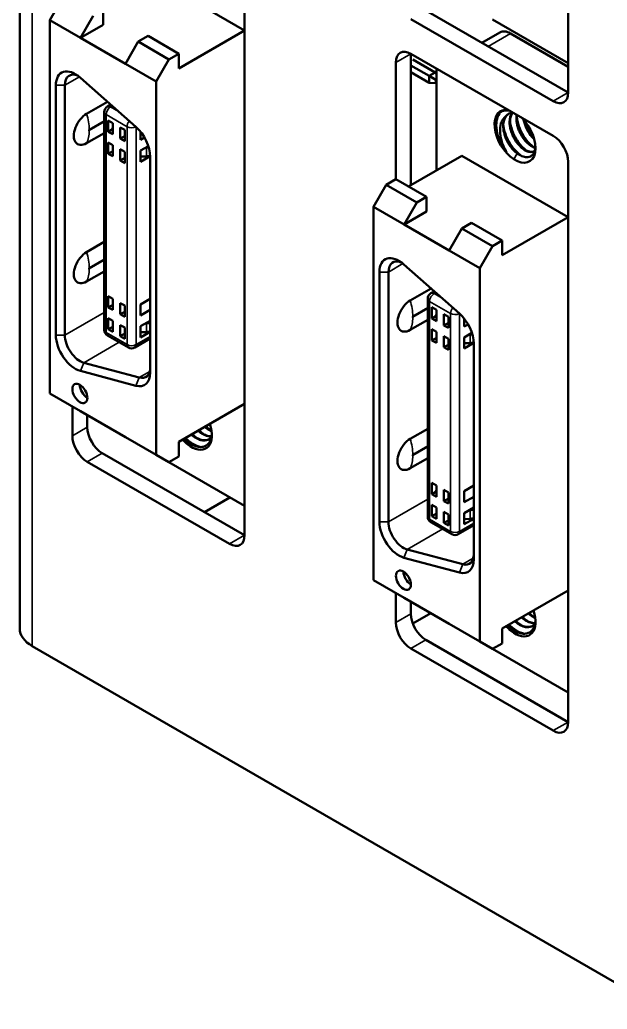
# Model space of a CAD drawing. Header units: millimetres. Extents: x 1391 to 4749, y -272 to 879.
# Drawn here: x 2422.84 to 2450.57, y 571.8 to 618.52 of the extents above; entities that cross this region are included whole.
import ezdxf

# ---------------------------------------------------------------- set-up
doc = ezdxf.new("R2010")
doc.units = ezdxf.units.MM
doc.header["$LTSCALE"] = 3
doc.layers.add('외형선(ISO)', color=7, linetype='Continuous', lineweight=50)
doc.layers.add('좁은 외형선(ISO)', color=7, linetype='Continuous', lineweight=35)

msp = doc.modelspace()

# ---------------------------------------------------------------- linework, layer by layer
at = {"layer": '외형선(ISO)', "color": 0}
for p, q in [((2422.838, 589.758), (2422.838, 738.36)), ((2448.724, 641.532), (2448.724, 615.078)), ((2428.43, 620.916), (2433.451, 618.017)), ((2433.451, 620.63), (2433.451, 594.175)), ((2424.258, 618.507), (2424.859, 619.548)), ((2426.309, 618.711), (2425.708, 617.67)), ((2426.769, 618.976), (2426.769, 618.282)), ((2442.007, 618.956), (2448.724, 615.078)), ((2425.708, 617.67), (2424.258, 618.507)), ((2424.258, 618.507), (2424.258, 600.871)), ((2425.708, 617.67), (2426.769, 618.282)), ((2448.017, 614.669), (2441.3, 618.548)), ((2445.153, 618.527), (2448.724, 616.466)), ((2427.829, 616.445), (2425.708, 617.67)), ((2428.43, 617.486), (2428.89, 617.752)), ((2430.339, 616.915), (2428.89, 617.752)), ((2433.451, 618.017), (2430.339, 616.221)), ((2444.648, 617.431), (2445.502, 617.924)), ((2448.724, 616.302), (2446.002, 617.874)), ((2428.43, 617.486), (2427.829, 616.445)), ((2428.43, 617.486), (2429.88, 616.649)), ((2429.88, 616.649), (2430.339, 616.915)), ((2430.339, 616.915), (2430.339, 616.221)), ((2441.3, 616.915), (2441.3, 610.709)), ((2441.3, 616.915), (2448.017, 613.036)), ((2429.279, 615.608), (2427.829, 616.445)), ((2429.88, 616.649), (2429.279, 615.608)), ((2440.592, 610.995), (2440.592, 616.507)), ((2442.155, 615.87), (2441.3, 616.364)), ((2441.392, 616.637), (2442.438, 616.033)), ((2441.3, 616.037), (2442.155, 615.543)), ((2442.438, 616.033), (2442.155, 615.87)), ((2442.155, 615.543), (2442.155, 615.87)), ((2442.473, 615.686), (2442.155, 615.87)), ((2442.438, 616.033), (2442.502, 615.937)), ((2442.502, 616.221), (2442.502, 611.403)), ((2424.541, 603.626), (2424.541, 615.425)), ((2424.965, 603.626), (2424.965, 615.425)), ((2425.698, 615.782), (2428.315, 613.462)), ((2429.279, 597.972), (2429.279, 615.608)), ((2442.155, 615.543), (2442.473, 615.523)), ((2442.473, 615.686), (2442.502, 615.702)), ((2442.473, 615.686), (2442.473, 615.523)), ((2442.473, 615.523), (2442.502, 615.539)), ((2426.978, 614.647), (2425.991, 614.077)), ((2427.132, 614.511), (2426.972, 614.419)), ((2426.822, 603.871), (2426.822, 614.159)), ((2427.016, 613.232), (2427.016, 613.763)), ((2427.016, 613.763), (2427.228, 613.641)), ((2427.228, 613.641), (2427.228, 613.11)), ((2425.991, 612.689), (2426.822, 613.169)), ((2427.211, 613.345), (2427.016, 613.232)), ((2427.228, 613.11), (2427.016, 613.232)), ((2427.157, 613.375), (2427.228, 613.334)), ((2427.582, 613.436), (2427.794, 613.314)), ((2427.582, 612.906), (2427.582, 613.436)), ((2427.582, 612.906), (2427.794, 613.028)), ((2427.794, 613.314), (2427.794, 612.783)), ((2428.536, 612.845), (2428.536, 613.228)), ((2427.016, 612.195), (2427.016, 612.726)), ((2427.016, 612.726), (2427.228, 612.604)), ((2427.228, 612.604), (2427.228, 612.073)), ((2427.794, 612.783), (2427.582, 612.906)), ((2428.724, 612.953), (2428.536, 612.845)), ((2428.536, 612.338), (2428.906, 612.552)), ((2427.228, 612.318), (2427.016, 612.195)), ((2427.228, 612.073), (2427.016, 612.195)), ((2427.582, 611.869), (2427.582, 612.4)), ((2427.582, 612.4), (2427.794, 612.277)), ((2427.794, 612.277), (2427.794, 611.746)), ((2428.536, 612.338), (2428.536, 611.808)), ((2428.996, 612.073), (2428.536, 611.808)), ((2428.818, 612.069), (2428.536, 612.057)), ((2428.773, 612.475), (2428.818, 612.477)), ((2441.194, 610.648), (2443.704, 612.097)), ((2443.704, 612.097), (2448.724, 609.199)), ((2427.794, 611.991), (2427.582, 611.869)), ((2427.794, 611.746), (2427.582, 611.869)), ((2428.996, 612.043), (2428.996, 601.864)), ((2448.724, 611.812), (2448.724, 585.357)), ((2439.532, 609.689), (2440.133, 610.73)), ((2440.592, 610.995), (2440.133, 610.73)), ((2441.582, 609.893), (2440.133, 610.73)), ((2442.042, 610.158), (2440.592, 610.995)), ((2441.582, 609.893), (2440.981, 608.852)), ((2441.582, 609.893), (2442.042, 610.158)), ((2442.042, 610.158), (2442.042, 609.464)), ((2440.981, 608.852), (2439.532, 609.689)), ((2439.532, 609.689), (2439.532, 592.052)), ((2440.981, 608.852), (2442.042, 609.464)), ((2443.103, 607.627), (2440.981, 608.852)), ((2443.704, 608.668), (2444.163, 608.934)), ((2445.613, 608.097), (2444.163, 608.934)), ((2448.724, 609.199), (2445.613, 607.403)), ((2443.704, 608.668), (2443.103, 607.627)), ((2443.704, 608.668), (2445.153, 607.831)), ((2426.822, 608.025), (2425.991, 607.545)), ((2445.153, 607.831), (2445.613, 608.097)), ((2445.613, 608.097), (2445.613, 607.403)), ((2444.552, 606.79), (2443.103, 607.627)), ((2445.153, 607.831), (2444.552, 606.79)), ((2440.972, 606.964), (2443.588, 604.644)), ((2425.991, 606.157), (2426.822, 606.637)), ((2439.815, 594.808), (2439.815, 606.606)), ((2440.239, 594.808), (2440.239, 606.606)), ((2444.552, 589.154), (2444.552, 606.79)), ((2442.251, 605.829), (2441.264, 605.259)), ((2442.405, 605.693), (2442.246, 605.601)), ((2427.016, 604.937), (2427.016, 605.467)), ((2427.016, 605.467), (2427.228, 605.345)), ((2427.228, 605.059), (2427.016, 604.937)), ((2427.228, 605.345), (2427.228, 604.814)), ((2427.582, 604.61), (2427.582, 605.141)), ((2427.582, 605.141), (2427.794, 605.018)), ((2428.536, 605.08), (2428.996, 605.345)), ((2428.536, 605.08), (2428.536, 604.549)), ((2442.096, 595.053), (2442.096, 605.341)), ((2427.228, 604.814), (2427.016, 604.937)), ((2427.794, 604.733), (2427.582, 604.61)), ((2427.794, 604.488), (2427.582, 604.61)), ((2427.794, 605.018), (2427.794, 604.488)), ((2428.996, 604.814), (2428.536, 604.549)), ((2442.29, 604.414), (2442.29, 604.945)), ((2442.29, 604.945), (2442.502, 604.822)), ((2442.502, 604.822), (2442.502, 604.292)), ((2442.855, 604.618), (2443.067, 604.496)), ((2442.855, 604.088), (2442.855, 604.618)), ((2427.016, 603.9), (2427.016, 604.431)), ((2427.016, 604.431), (2427.228, 604.308)), ((2427.228, 604.308), (2427.228, 603.777)), ((2428.536, 604.043), (2428.996, 604.308)), ((2428.773, 604.179), (2428.818, 604.181)), ((2441.264, 603.871), (2442.096, 604.351)), ((2442.484, 604.526), (2442.29, 604.414)), ((2442.502, 604.292), (2442.29, 604.414)), ((2442.431, 604.557), (2442.502, 604.516)), ((2442.855, 604.088), (2443.067, 604.21)), ((2443.067, 604.496), (2443.067, 603.965)), ((2443.81, 604.026), (2443.81, 604.41)), ((2443.998, 604.135), (2443.81, 604.026)), ((2427.228, 604.022), (2427.016, 603.9)), ((2427.228, 603.777), (2427.016, 603.9)), ((2427.582, 603.573), (2427.582, 604.104)), ((2427.582, 604.104), (2427.794, 603.981)), ((2427.794, 603.696), (2427.582, 603.573)), ((2427.794, 603.981), (2427.794, 603.451)), ((2428.536, 604.043), (2428.536, 603.512)), ((2428.996, 603.777), (2428.536, 603.512)), ((2428.818, 603.773), (2428.536, 603.762)), ((2442.29, 603.377), (2442.29, 603.908)), ((2442.29, 603.908), (2442.502, 603.785)), ((2442.502, 603.785), (2442.502, 603.255)), ((2443.067, 603.965), (2442.855, 604.088)), ((2443.81, 603.52), (2444.18, 603.734)), ((2444.047, 603.657), (2444.092, 603.659)), ((2427.962, 603.04), (2426.972, 603.611)), ((2427.794, 603.451), (2427.582, 603.573)), ((2428.996, 603.464), (2428.262, 603.04)), ((2442.502, 603.5), (2442.29, 603.377)), ((2442.502, 603.255), (2442.29, 603.377)), ((2442.855, 603.051), (2442.855, 603.581)), ((2442.855, 603.581), (2443.067, 603.459)), ((2443.067, 603.459), (2443.067, 602.928)), ((2443.81, 603.52), (2443.81, 602.989)), ((2444.269, 603.255), (2443.81, 602.989)), ((2444.092, 603.25), (2443.81, 603.239)), ((2444.269, 603.225), (2444.269, 593.046)), ((2443.067, 603.173), (2442.855, 603.051)), ((2443.067, 602.928), (2442.855, 603.051)), ((2428.472, 601.623), (2425.856, 602.324)), ((2428.315, 601.232), (2425.698, 601.933)), ((2424.258, 600.871), (2425.708, 600.034)), ((2430.339, 598.584), (2433.451, 600.381)), ((2425.319, 598.87), (2425.319, 600.258)), ((2425.708, 600.034), (2427.829, 598.809)), ((2426.026, 599.85), (2426.026, 599.278)), ((2442.096, 599.207), (2441.264, 598.727)), ((2427.829, 598.809), (2429.279, 597.972)), ((2430.339, 598.584), (2430.339, 597.89)), ((2426.733, 598.054), (2433.451, 594.175)), ((2432.744, 593.767), (2426.026, 597.645)), ((2429.88, 597.625), (2429.279, 597.972)), ((2429.88, 597.625), (2430.339, 597.89)), ((2429.88, 597.625), (2433.451, 595.563)), ((2441.264, 597.339), (2442.096, 597.819)), ((2442.29, 596.119), (2442.29, 596.649)), ((2442.29, 596.649), (2442.502, 596.527)), ((2442.484, 596.231), (2442.29, 596.119)), ((2442.431, 596.261), (2442.502, 596.221)), ((2442.502, 596.527), (2442.502, 595.996)), ((2442.855, 595.792), (2442.855, 596.323)), ((2442.855, 596.323), (2443.067, 596.2)), ((2443.067, 596.2), (2443.067, 595.67)), ((2443.81, 596.261), (2444.269, 596.527)), ((2443.81, 596.261), (2443.81, 595.731)), ((2431.556, 595.269), (2432.758, 595.963)), ((2442.502, 595.996), (2442.29, 596.119)), ((2443.067, 595.914), (2442.855, 595.792)), ((2443.067, 595.67), (2442.855, 595.792)), ((2444.269, 595.996), (2443.81, 595.731)), ((2442.29, 595.082), (2442.29, 595.612)), ((2442.29, 595.612), (2442.502, 595.49)), ((2442.502, 595.49), (2442.502, 594.959)), ((2442.855, 594.755), (2442.855, 595.286)), ((2442.855, 595.286), (2443.067, 595.163)), ((2443.81, 595.225), (2444.269, 595.49)), ((2444.047, 595.361), (2444.092, 595.363)), ((2443.236, 594.222), (2442.246, 594.793)), ((2442.502, 595.204), (2442.29, 595.082)), ((2442.502, 594.959), (2442.29, 595.082)), ((2443.067, 594.878), (2442.855, 594.755)), ((2443.067, 595.163), (2443.067, 594.633)), ((2443.81, 595.225), (2443.81, 594.694)), ((2444.269, 594.959), (2443.81, 594.694)), ((2444.092, 594.955), (2443.81, 594.943)), ((2443.067, 594.633), (2442.855, 594.755)), ((2444.269, 594.645), (2443.536, 594.222)), ((2443.745, 592.804), (2441.129, 593.506)), ((2443.588, 592.414), (2440.972, 593.115)), ((2439.532, 592.052), (2440.981, 591.216)), ((2445.613, 589.766), (2448.724, 591.563)), ((2440.592, 590.052), (2440.592, 591.44)), ((2440.981, 591.216), (2443.103, 589.991)), ((2441.3, 591.032), (2441.3, 590.46)), ((2441.391, 590.007), (2442.233, 590.493)), ((2443.103, 589.991), (2444.552, 589.154)), ((2445.613, 589.766), (2445.613, 589.072)), ((2442.007, 589.236), (2448.724, 585.357)), ((2453.122, 571.795), (2423.424, 588.942)), ((2448.017, 584.949), (2441.3, 588.827)), ((2445.153, 588.807), (2444.552, 589.154)), ((2445.153, 588.807), (2445.613, 589.072)), ((2445.153, 588.807), (2448.724, 586.745))]:
    msp.add_line(p, q, dxfattribs=at)
for centre, start, end in [((2427.122, 614.159), 120, 180), ((2442.396, 605.341), 120, 180), ((2427.122, 603.871), 180, 240), ((2428.112, 603.3), 240, 300), ((2442.396, 595.053), 180, 240), ((2443.386, 594.482), 240, 300)]:
    msp.add_arc(centre, 0.3, start, end, dxfattribs=at)
for centre, major_axis, start_param, end_param in [((2446.002, 617.058), (-0.5, 0.866), 5.497787, 6.283185), ((2441.3, 616.098), (-0.5, 0.866), 5.497787, 7.068583), ((2425.46, 614.894), (-0.65, 1.126), 5.235988, 7.068583), ((2425.673, 615.016), (-0.5, 0.866), 5.638383, 7.068583), ((2448.017, 615.486), (0.5, -0.866), 5.497787, 7.068583), ((2425.991, 613.383), (-0.425, -0.736), 3.92699, 7.068583), ((2446.214, 613.016), (-0.684, 1.186), 5.816632, 8.576548), ((2446.426, 613.138), (-0.534, 0.926), 0.258212, 0.610976), ((2428.077, 612.574), (0.65, -1.126), 0.785398, 2.094395), ((2446.214, 613.016), (0.684, -1.186), 5.434955, 8.320535), ((2448.017, 612.22), (-0.5, 0.866), 3.926991, 5.497787), ((2428.748, 613.053), (1, 0), 4.782099, 4.89238), ((2428.748, 612.644), (-1, 0), 1.640506, 1.820161), ((2425.991, 606.851), (-0.425, -0.736), 3.92699, 7.068583), ((2440.734, 606.076), (-0.65, 1.126), 5.235988, 7.068583), ((2440.946, 606.198), (-0.5, 0.866), 5.638383, 7.068583), ((2441.264, 604.565), (-0.425, -0.736), 3.92699, 7.068583), ((2443.35, 603.756), (0.65, -1.126), 0.785398, 2.094395), ((2428.748, 604.757), (1, 0), 4.782099, 4.962475), ((2428.748, 604.349), (-1, 0), 1.640506, 1.820882), ((2444.022, 604.235), (1, 0), 4.782099, 4.89238), ((2425.46, 603.096), (-0.65, 1.126), 0.785398, 2.617994), ((2425.673, 603.218), (-0.5, 0.866), 0.785398, 2.617994), ((2444.022, 603.826), (-1, 0), 1.640506, 1.820161), ((2428.077, 602.395), (0.65, -1.126), 5.759587, 7.068583), ((2428.289, 602.517), (0.5, -0.866), 5.759587, 7.068583), ((2426.026, 601.075), (0.25, -0.433), 3.926991, 5.497787), ((2426.733, 598.87), (-0.5, 0.866), 0.785398, 2.356194), ((2430.94, 599.462), (0.684, -1.186), 5.434955, 7.511598), ((2426.026, 598.462), (0.5, -0.866), 3.926991, 5.497787), ((2430.94, 599.462), (0.684, -1.186), 5.054773, 5.434955), ((2441.264, 598.033), (-0.425, -0.736), 3.92699, 7.068583), ((2444.022, 595.939), (1, 0), 4.782099, 4.962475), ((2440.734, 594.277), (-0.65, 1.126), 0.785398, 2.617994), ((2440.946, 594.4), (-0.5, 0.866), 0.785398, 2.617994), ((2444.022, 595.531), (-1, 0), 1.640506, 1.820882), ((2432.744, 594.584), (0.5, -0.866), 5.497787, 7.068583), ((2443.35, 593.576), (0.65, -1.126), 5.759587, 7.068583), ((2443.562, 593.699), (0.5, -0.866), 5.759587, 7.068583), ((2441.3, 592.257), (0.25, -0.433), 3.926991, 5.497787), ((2446.214, 590.644), (0.684, -1.186), 5.434955, 7.511598), ((2442.007, 590.052), (-0.5, 0.866), 0.785398, 2.356194), ((2424.838, 589.758), (-2, 0), 0, 0.785398), ((2441.3, 589.644), (0.5, -0.866), 3.926991, 5.497787), ((2446.214, 590.644), (0.684, -1.186), 5.054773, 5.434955), ((2448.017, 585.765), (0.5, -0.866), 5.497787, 7.068583)]:
    msp.add_ellipse(centre, major_axis=major_axis, ratio=0.57735, start_param=start_param, end_param=end_param, dxfattribs=at)
for centre in [(2425.673, 600.871), (2440.946, 592.052)]:
    msp.add_ellipse(centre, major_axis=(-0.25, 0.433), ratio=0.57735, dxfattribs=at)
for points, knots in [([(2445.963, 614.222), (2445.862, 614.243), (2445.765, 614.242), (2445.592, 614.196), (2445.517, 614.153), (2445.391, 614.027), (2445.341, 613.943), (2445.307, 613.843)], [0.0424895, 0.0424895, 0.0424895, 0.0424895, 0.0859375, 0.0859375, 0.1288493, 0.1288493, 0.173431, 0.173431, 0.173431, 0.173431]), ([(2445.82, 612.262), (2445.756, 612.342), (2445.696, 612.429), (2445.585, 612.612), (2445.535, 612.709), (2445.427, 612.961), (2445.378, 613.12), (2445.326, 613.453), (2445.324, 613.612), (2445.366, 613.868), (2445.403, 613.988), (2445.492, 614.111), (2445.509, 614.132), (2445.528, 614.151)], [-1.6821637, -1.6821637, -1.6821637, -1.6821637, -1.6500608, -1.6500608, -1.6174121, -1.6174121, -1.5677708, -1.5677708, -1.5194924, -1.5194924, -1.4793312, -1.4793312, -1.4704639, -1.4704639, -1.4704639, -1.4704639]), ([(2445.773, 613.955), (2445.722, 613.914), (2445.676, 613.863), (2445.601, 613.747), (2445.571, 613.684), (2445.515, 613.501), (2445.502, 613.376), (2445.514, 613.11), (2445.537, 612.968), (2445.597, 612.737), (2445.628, 612.644), (2445.708, 612.451), (2445.76, 612.352), (2445.82, 612.262)], [-0.2052971, -0.2052971, -0.2052971, -0.2052971, -0.1771195, -0.1771195, -0.1499367, -0.1499367, -0.106524, -0.106524, -0.0636076, -0.0636076, -0.0343101, -0.0343101, -0.0006124, -0.0006124, -0.0006124, -0.0006124]), ([(2445.914, 614.077), (2445.894, 614.065), (2445.876, 614.051), (2445.816, 614), (2445.78, 613.956), (2445.72, 613.85), (2445.697, 613.788), (2445.682, 613.72)], [0.24906325, 0.24906325, 0.24906325, 0.24906325, 0.25991163, 0.25991163, 0.28587702, 0.28587702, 0.31279909, 0.31279909, 0.31279909, 0.31279909]), ([(2445.773, 613.955), (2445.789, 613.976), (2445.807, 613.996), (2445.871, 614.056), (2445.924, 614.087), (2446.026, 614.121), (2446.073, 614.129), (2446.121, 614.131)], [0.00007767, 0.00007767, 0.00007767, 0.00007767, 0.01229046, 0.01229046, 0.04157717, 0.04157717, 0.06288299, 0.06288299, 0.06288299, 0.06288299]), ([(2446.084, 614.128), (2446.06, 614.096), (2446.04, 614.06), (2446, 613.968), (2445.983, 613.91), (2445.965, 613.801), (2445.96, 613.753), (2445.959, 613.702)], [-0.0594889, -0.0594889, -0.0594889, -0.0594889, -0.04157981, -0.04157981, -0.01772607, -0.01772607, -0.00004608, -0.00004608, -0.00004608, -0.00004608]), ([(2446.062, 614.076), (2446.036, 614.025), (2446.015, 613.968), (2445.987, 613.844), (2445.979, 613.777), (2445.978, 613.706)], [0.00003695, 0.00003695, 0.00003695, 0.00003695, 0.02469706, 0.02469706, 0.04934461, 0.04934461, 0.04934461, 0.04934461]), ([(2445.307, 613.843), (2445.282, 613.745), (2445.273, 613.633), (2445.285, 613.37), (2445.312, 613.215), (2445.402, 612.931), (2445.459, 612.804), (2445.616, 612.526), (2445.715, 612.386), (2445.82, 612.262)], [0.0000575, 0.0000575, 0.0000575, 0.0000575, 0.0431425, 0.0431425, 0.0941527, 0.0941527, 0.1362417, 0.1362417, 0.1837266, 0.1837266, 0.1837266, 0.1837266]), ([(2445.682, 613.72), (2445.661, 613.636), (2445.654, 613.542), (2445.664, 613.333), (2445.684, 613.217), (2445.738, 613.037), (2445.761, 612.973), (2445.847, 612.774), (2445.922, 612.643), (2446.057, 612.459), (2446.11, 612.397), (2446.216, 612.289), (2446.268, 612.243), (2446.321, 612.204)], [0.0000318, 0.0000318, 0.0000318, 0.0000318, 0.034577, 0.034577, 0.0721473, 0.0721473, 0.092808, 0.092808, 0.1374402, 0.1374402, 0.1631401, 0.1631401, 0.1867951, 0.1867951, 0.1867951, 0.1867951]), ([(2446.569, 612.066), (2446.536, 612.085), (2446.503, 612.106), (2446.346, 612.217), (2446.237, 612.324), (2446.029, 612.582), (2445.931, 612.738), (2445.782, 613.049), (2445.727, 613.203), (2445.677, 613.42), (2445.665, 613.486), (2445.658, 613.55)], [-1.012587, -1.012587, -1.012587, -1.012587, -0.999231, -0.999231, -0.9482431, -0.9482431, -0.8918482, -0.8918482, -0.8413301, -0.8413301, -0.8192223, -0.8192223, -0.8192223, -0.8192223]), ([(2445.959, 613.702), (2445.958, 613.639), (2445.963, 613.573), (2445.98, 613.456), (2445.989, 613.407), (2446.019, 613.282), (2446.043, 613.206), (2446.097, 613.069), (2446.125, 613.007), (2446.199, 612.867), (2446.247, 612.791), (2446.338, 612.668), (2446.379, 612.619), (2446.46, 612.533), (2446.5, 612.494), (2446.573, 612.433), (2446.605, 612.409), (2446.637, 612.388)], [-0.1637368, -0.1637368, -0.1637368, -0.1637368, -0.1415377, -0.1415377, -0.1256857, -0.1256857, -0.1014852, -0.1014852, -0.081264, -0.081264, -0.0539013, -0.0539013, -0.0337589, -0.0337589, -0.0148685, -0.0148685, -0.0001066, -0.0001066, -0.0001066, -0.0001066]), ([(2445.978, 613.706), (2445.976, 613.584), (2445.995, 613.453), (2446.065, 613.2), (2446.113, 613.08), (2446.216, 612.88), (2446.267, 612.798), (2446.373, 612.657), (2446.425, 612.597), (2446.537, 612.487), (2446.597, 612.438), (2446.656, 612.399)], [0.0000088, 0.0000088, 0.0000088, 0.0000088, 0.0424423, 0.0424423, 0.0810001, 0.0810001, 0.1102252, 0.1102252, 0.1358164, 0.1358164, 0.1630625, 0.1630625, 0.1630625, 0.1630625]), ([(2446.743, 612.348), (2446.674, 612.401), (2446.607, 612.462), (2446.423, 612.658), (2446.329, 612.796), (2446.166, 613.082), (2446.093, 613.25), (2446.011, 613.523), (2445.99, 613.621), (2445.978, 613.714)], [-0.2251063, -0.2251063, -0.2251063, -0.2251063, -0.203329, -0.203329, -0.1631678, -0.1631678, -0.1148894, -0.1148894, -0.0847462, -0.0847462, -0.0847462, -0.0847462]), ([(2446.278, 613.879), (2446.278, 613.827), (2446.281, 613.773), (2446.294, 613.658), (2446.305, 613.598), (2446.336, 613.47), (2446.357, 613.402), (2446.408, 613.268), (2446.437, 613.203), (2446.511, 613.062), (2446.557, 612.989), (2446.633, 612.884), (2446.66, 612.848), (2446.716, 612.782), (2446.745, 612.751), (2446.833, 612.663), (2446.894, 612.612), (2446.955, 612.571)], [-0.1629169, -0.1629169, -0.1629169, -0.1629169, -0.1447015, -0.1447015, -0.1252842, -0.1252842, -0.1037311, -0.1037311, -0.0821079, -0.0821079, -0.0560095, -0.0560095, -0.0419, -0.0419, -0.0281382, -0.0281382, -0.0000667, -0.0000667, -0.0000667, -0.0000667]), ([(2446.296, 613.9), (2446.309, 613.798), (2446.336, 613.662), (2446.449, 613.338), (2446.526, 613.179), (2446.712, 612.882), (2446.818, 612.752), (2446.964, 612.611), (2447.006, 612.573), (2447.055, 612.534)], [1.2197354, 1.2197354, 1.2197354, 1.2197354, 1.2499062, 1.2499062, 1.2799513, 1.2799513, 1.3113777, 1.3113777, 1.3205893, 1.3205893, 1.3205893, 1.3205893]), ([(2446.296, 613.882), (2446.296, 613.825), (2446.3, 613.766), (2446.316, 613.646), (2446.328, 613.586), (2446.378, 613.395), (2446.428, 613.266), (2446.555, 613.025), (2446.629, 612.915), (2446.753, 612.771), (2446.796, 612.727), (2446.884, 612.647), (2446.929, 612.612), (2446.974, 612.582)], [0.0000034, 0.0000034, 0.0000034, 0.0000034, 0.0197912, 0.0197912, 0.0392879, 0.0392879, 0.0806973, 0.0806973, 0.1211805, 0.1211805, 0.1415867, 0.1415867, 0.1621826, 0.1621826, 0.1621826, 0.1621826]), ([(2446.622, 613.794), (2446.629, 613.762), (2446.636, 613.73), (2446.678, 613.569), (2446.728, 613.44), (2446.855, 613.198), (2446.93, 613.088), (2447.048, 612.95), (2447.085, 612.911), (2447.123, 612.876)], [-0.1331404, -0.1331404, -0.1331404, -0.1331404, -0.1228921, -0.1228921, -0.0814886, -0.0814886, -0.0410066, -0.0410066, -0.0232166, -0.0232166, -0.0232166, -0.0232166]), ([(2447.112, 612.914), (2447.1, 612.926), (2447.088, 612.938), (2447.02, 613.01), (2446.967, 613.077), (2446.88, 613.205), (2446.845, 613.263), (2446.748, 613.447), (2446.696, 613.578), (2446.657, 613.727), (2446.653, 613.746), (2446.649, 613.764)], [-0.1358346, -0.1358346, -0.1358346, -0.1358346, -0.1301451, -0.1301451, -0.1032456, -0.1032456, -0.0826237, -0.0826237, -0.0406587, -0.0406587, -0.034808, -0.034808, -0.034808, -0.034808]), ([(2446.707, 613.693), (2446.717, 613.666), (2446.727, 613.638), (2446.8, 613.45), (2446.882, 613.295), (2447.011, 613.102), (2447.046, 613.054), (2447.082, 613.011)], [0.47894221, 0.47894221, 0.47894221, 0.47894221, 0.48540822, 0.48540822, 0.52180985, 0.52180985, 0.535245, 0.535245, 0.535245, 0.535245]), ([(2447.176, 612.47), (2447.152, 612.476), (2447.127, 612.484), (2447.053, 612.513), (2447.004, 612.539), (2446.955, 612.571)], [0.14005191, 0.14005191, 0.14005191, 0.14005191, 0.1517998, 0.1517998, 0.17413205, 0.17413205, 0.17413205, 0.17413205]), ([(2446.321, 612.204), (2446.33, 612.198), (2446.338, 612.192), (2446.354, 612.18), (2446.362, 612.175), (2446.37, 612.169)], [0.000040169, 0.000040169, 0.000040169, 0.000040169, 0.0036464, 0.0036464, 0.007257218, 0.007257218, 0.007257218, 0.007257218]), ([(2447.18, 612.522), (2447.178, 612.48), (2447.173, 612.439), (2447.143, 612.294), (2447.101, 612.206), (2446.982, 612.082), (2446.908, 612.044), (2446.754, 612.023), (2446.679, 612.031), (2446.525, 612.079), (2446.448, 612.117), (2446.37, 612.169)], [-0.1784126, -0.1784126, -0.1784126, -0.1784126, -0.1617106, -0.1617106, -0.1148049, -0.1148049, -0.0703622, -0.0703622, -0.0342019, -0.0342019, -0.00006, -0.00006, -0.00006, -0.00006]), ([(2447.143, 612.318), (2447.112, 612.298), (2447.077, 612.285), (2446.998, 612.269), (2446.953, 612.269), (2446.859, 612.283), (2446.811, 612.297), (2446.721, 612.337), (2446.679, 612.36), (2446.637, 612.388)], [0.08750999, 0.08750999, 0.08750999, 0.08750999, 0.10880972, 0.10880972, 0.13227574, 0.13227574, 0.15496914, 0.15496914, 0.17404743, 0.17404743, 0.17404743, 0.17404743]), ([(2446.656, 612.399), (2446.717, 612.359), (2446.777, 612.328), (2446.882, 612.293), (2446.928, 612.284), (2447.035, 612.279), (2447.092, 612.291), (2447.142, 612.317)], [0.00003114, 0.00003114, 0.00003114, 0.00003114, 0.02758778, 0.02758778, 0.04991293, 0.04991293, 0.08223375, 0.08223375, 0.08223375, 0.08223375]), ([(2431.473, 598.953), (2431.453, 598.965), (2431.433, 598.977), (2431.359, 599.025), (2431.305, 599.066), (2431.253, 599.112)], [-0.3301477, -0.3301477, -0.3301477, -0.3301477, -0.32215952, -0.32215952, -0.30033132, -0.30033132, -0.30033132, -0.30033132]), ([(2431.842, 599.11), (2431.833, 599.114), (2431.825, 599.118), (2431.808, 599.127), (2431.8, 599.132), (2431.791, 599.137)], [-0.006741467, -0.006741467, -0.006741467, -0.006741467, -0.003375348, -0.003375348, -0.000009545, -0.000009545, -0.000009545, -0.000009545]), ([(2431.809, 599.147), (2431.818, 599.143), (2431.826, 599.138), (2431.843, 599.129), (2431.851, 599.124), (2431.86, 599.12)], [-0.006750653, -0.006750653, -0.006750653, -0.006750653, -0.003385586, -0.003385586, -0.000018728, -0.000018728, -0.000018728, -0.000018728]), ([(2430.599, 598.734), (2430.619, 598.715), (2430.639, 598.696), (2430.749, 598.596), (2430.842, 598.526), (2430.936, 598.472)], [-0.04749901, -0.04749901, -0.04749901, -0.04749901, -0.0387714, -0.0387714, -0.00003512, -0.00003512, -0.00003512, -0.00003512]), ([(2431.392, 598.343), (2431.327, 598.355), (2431.26, 598.374), (2431.084, 598.445), (2430.951, 598.517), (2430.758, 598.68), (2430.71, 598.724), (2430.664, 598.772)], [-0.3474715, -0.3474715, -0.3474715, -0.3474715, -0.32042269, -0.32042269, -0.27744137, -0.27744137, -0.26301541, -0.26301541, -0.26301541, -0.26301541]), ([(2431.155, 598.769), (2431.111, 598.795), (2431.067, 598.824), (2430.994, 598.879), (2430.964, 598.903), (2430.935, 598.928)], [-0.10530008, -0.10530008, -0.10530008, -0.10530008, -0.08767012, -0.08767012, -0.07547331, -0.07547331, -0.07547331, -0.07547331]), ([(2430.953, 598.939), (2430.973, 598.921), (2430.994, 598.904), (2431.066, 598.847), (2431.12, 598.811), (2431.173, 598.78)], [-0.02990394, -0.02990394, -0.02990394, -0.02990394, -0.02151528, -0.02151528, -0.00008412, -0.00008412, -0.00008412, -0.00008412]), ([(2431.188, 598.772), (2431.131, 598.816), (2431.077, 598.863), (2431.013, 598.926), (2430.998, 598.941), (2430.983, 598.956)], [-1.06727237, -1.06727237, -1.06727237, -1.06727237, -1.04781033, -1.04781033, -1.04179535, -1.04179535, -1.04179535, -1.04179535]), ([(2430.996, 598.44), (2431.086, 598.395), (2431.175, 598.365), (2431.346, 598.338), (2431.427, 598.34), (2431.592, 598.38), (2431.672, 598.426), (2431.77, 598.532), (2431.799, 598.575), (2431.872, 598.719), (2431.9, 598.836), (2431.907, 598.966)], [-0.345831, -0.345831, -0.345831, -0.345831, -0.3136657, -0.3136657, -0.2815075, -0.2815075, -0.2421196, -0.2421196, -0.2212706, -0.2212706, -0.1798194, -0.1798194, -0.1798194, -0.1798194]), ([(2431.885, 598.798), (2431.868, 598.779), (2431.85, 598.762), (2431.795, 598.719), (2431.756, 598.697), (2431.672, 598.666), (2431.627, 598.656), (2431.518, 598.649), (2431.452, 598.656), (2431.309, 598.692), (2431.232, 598.725), (2431.155, 598.769)], [-0.112492, -0.112492, -0.112492, -0.112492, -0.1008859, -0.1008859, -0.0794519, -0.0794519, -0.0585231, -0.0585231, -0.0309623, -0.0309623, -0.0000463, -0.0000463, -0.0000463, -0.0000463]), ([(2431.173, 598.78), (2431.277, 598.721), (2431.381, 598.683), (2431.542, 598.66), (2431.602, 598.661), (2431.705, 598.68), (2431.749, 598.696), (2431.789, 598.718)], [-0.33783696, -0.33783696, -0.33783696, -0.33783696, -0.29646979, -0.29646979, -0.27019607, -0.27019607, -0.2485115, -0.2485115, -0.2485115, -0.2485115]), ([(2431.524, 598.926), (2431.515, 598.93), (2431.507, 598.935), (2431.49, 598.944), (2431.481, 598.948), (2431.473, 598.953)], [-0.006734796, -0.006734796, -0.006734796, -0.006734796, -0.003368622, -0.003368622, -0.000002809, -0.000002809, -0.000002809, -0.000002809]), ([(2431.491, 598.964), (2431.499, 598.959), (2431.508, 598.954), (2431.525, 598.945), (2431.533, 598.941), (2431.542, 598.936)], [-0.006748261, -0.006748261, -0.006748261, -0.006748261, -0.003382441, -0.003382441, -0.000016337, -0.000016337, -0.000016337, -0.000016337]), ([(2431.893, 598.836), (2431.859, 598.835), (2431.825, 598.836), (2431.704, 598.851), (2431.614, 598.88), (2431.524, 598.926)], [-0.05100081, -0.05100081, -0.05100081, -0.05100081, -0.03617239, -0.03617239, -0.00001806, -0.00001806, -0.00001806, -0.00001806]), ([(2431.542, 598.936), (2431.615, 598.899), (2431.688, 598.873), (2431.805, 598.85), (2431.851, 598.846), (2431.894, 598.847)], [-0.33107723, -0.33107723, -0.33107723, -0.33107723, -0.301906, -0.301906, -0.28263185, -0.28263185, -0.28263185, -0.28263185]), ([(2430.936, 598.472), (2430.946, 598.466), (2430.956, 598.461), (2430.976, 598.45), (2430.986, 598.445), (2430.996, 598.44)], [-0.008142407, -0.008142407, -0.008142407, -0.008142407, -0.004078679, -0.004078679, -0.000015167, -0.000015167, -0.000015167, -0.000015167]), ([(2446.428, 589.951), (2446.384, 589.977), (2446.34, 590.006), (2446.267, 590.061), (2446.238, 590.085), (2446.209, 590.11)], [-0.10530008, -0.10530008, -0.10530008, -0.10530008, -0.08767012, -0.08767012, -0.07547331, -0.07547331, -0.07547331, -0.07547331]), ([(2446.227, 590.121), (2446.247, 590.103), (2446.267, 590.086), (2446.34, 590.029), (2446.393, 589.993), (2446.447, 589.962)], [-0.02990394, -0.02990394, -0.02990394, -0.02990394, -0.02151528, -0.02151528, -0.00008412, -0.00008412, -0.00008412, -0.00008412]), ([(2446.462, 589.954), (2446.404, 589.998), (2446.351, 590.045), (2446.286, 590.108), (2446.271, 590.123), (2446.257, 590.138)], [-1.06727237, -1.06727237, -1.06727237, -1.06727237, -1.04781033, -1.04781033, -1.04179535, -1.04179535, -1.04179535, -1.04179535]), ([(2446.269, 589.622), (2446.359, 589.577), (2446.448, 589.547), (2446.619, 589.52), (2446.701, 589.522), (2446.866, 589.562), (2446.945, 589.608), (2447.043, 589.714), (2447.072, 589.757), (2447.146, 589.901), (2447.174, 590.018), (2447.181, 590.148)], [-0.345831, -0.345831, -0.345831, -0.345831, -0.3136657, -0.3136657, -0.2815075, -0.2815075, -0.2421196, -0.2421196, -0.2212706, -0.2212706, -0.1798194, -0.1798194, -0.1798194, -0.1798194]), ([(2446.747, 590.135), (2446.727, 590.147), (2446.707, 590.159), (2446.632, 590.207), (2446.579, 590.248), (2446.527, 590.294)], [-0.3301477, -0.3301477, -0.3301477, -0.3301477, -0.32215952, -0.32215952, -0.30033132, -0.30033132, -0.30033132, -0.30033132]), ([(2446.797, 590.108), (2446.789, 590.112), (2446.78, 590.116), (2446.763, 590.126), (2446.755, 590.13), (2446.747, 590.135)], [-0.006734796, -0.006734796, -0.006734796, -0.006734796, -0.003368622, -0.003368622, -0.000002809, -0.000002809, -0.000002809, -0.000002809]), ([(2446.765, 590.146), (2446.773, 590.141), (2446.781, 590.136), (2446.798, 590.127), (2446.807, 590.122), (2446.815, 590.118)], [-0.006748261, -0.006748261, -0.006748261, -0.006748261, -0.003382441, -0.003382441, -0.000016337, -0.000016337, -0.000016337, -0.000016337]), ([(2447.166, 590.018), (2447.133, 590.016), (2447.098, 590.018), (2446.977, 590.033), (2446.888, 590.062), (2446.797, 590.108)], [-0.05100081, -0.05100081, -0.05100081, -0.05100081, -0.03617239, -0.03617239, -0.00001806, -0.00001806, -0.00001806, -0.00001806]), ([(2446.815, 590.118), (2446.888, 590.081), (2446.961, 590.055), (2447.079, 590.032), (2447.124, 590.027), (2447.168, 590.028)], [-0.33107723, -0.33107723, -0.33107723, -0.33107723, -0.301906, -0.301906, -0.28263185, -0.28263185, -0.28263185, -0.28263185]), ([(2447.115, 590.291), (2447.107, 590.296), (2447.098, 590.3), (2447.081, 590.309), (2447.073, 590.314), (2447.065, 590.319)], [-0.006741467, -0.006741467, -0.006741467, -0.006741467, -0.003375348, -0.003375348, -0.000009545, -0.000009545, -0.000009545, -0.000009545]), ([(2447.083, 590.329), (2447.091, 590.324), (2447.1, 590.32), (2447.116, 590.311), (2447.125, 590.306), (2447.133, 590.302)], [-0.006750653, -0.006750653, -0.006750653, -0.006750653, -0.003385586, -0.003385586, -0.000018728, -0.000018728, -0.000018728, -0.000018728]), ([(2445.873, 589.916), (2445.892, 589.897), (2445.912, 589.878), (2446.022, 589.777), (2446.116, 589.708), (2446.21, 589.654)], [-0.04749901, -0.04749901, -0.04749901, -0.04749901, -0.0387714, -0.0387714, -0.00003512, -0.00003512, -0.00003512, -0.00003512]), ([(2446.666, 589.525), (2446.601, 589.537), (2446.533, 589.556), (2446.357, 589.627), (2446.224, 589.699), (2446.031, 589.862), (2445.984, 589.906), (2445.938, 589.954)], [-0.3474715, -0.3474715, -0.3474715, -0.3474715, -0.32042269, -0.32042269, -0.27744137, -0.27744137, -0.26301541, -0.26301541, -0.26301541, -0.26301541]), ([(2446.21, 589.654), (2446.22, 589.648), (2446.23, 589.643), (2446.25, 589.632), (2446.259, 589.627), (2446.269, 589.622)], [-0.008142407, -0.008142407, -0.008142407, -0.008142407, -0.004078679, -0.004078679, -0.000015167, -0.000015167, -0.000015167, -0.000015167]), ([(2447.158, 589.979), (2447.141, 589.961), (2447.123, 589.944), (2447.069, 589.901), (2447.03, 589.879), (2446.945, 589.848), (2446.901, 589.838), (2446.791, 589.831), (2446.726, 589.837), (2446.583, 589.874), (2446.505, 589.907), (2446.428, 589.951)], [-0.112492, -0.112492, -0.112492, -0.112492, -0.1008859, -0.1008859, -0.0794519, -0.0794519, -0.0585231, -0.0585231, -0.0309623, -0.0309623, -0.0000463, -0.0000463, -0.0000463, -0.0000463]), ([(2446.447, 589.962), (2446.551, 589.903), (2446.654, 589.865), (2446.815, 589.842), (2446.876, 589.843), (2446.979, 589.862), (2447.022, 589.878), (2447.062, 589.9)], [-0.33783696, -0.33783696, -0.33783696, -0.33783696, -0.29646979, -0.29646979, -0.27019607, -0.27019607, -0.2485115, -0.2485115, -0.2485115, -0.2485115])]:
    msp.add_open_spline(points, degree=3, knots=knots, dxfattribs=at)
for points in [[(2446.062, 614.076), (2446.072, 614.095), (2446.083, 614.113), (2446.095, 614.13)], [(2446.291, 614.033), (2446.283, 613.984), (2446.279, 613.933), (2446.278, 613.879)], [(2446.306, 614.024), (2446.3, 613.979), (2446.296, 613.931), (2446.296, 613.882)], [(2445.309, 613.852), (2445.308, 613.849), (2445.307, 613.846), (2445.307, 613.843)], [(2446.974, 612.582), (2447.043, 612.536), (2447.112, 612.504), (2447.178, 612.485)], [(2431.272, 599.123), (2431.342, 599.06), (2431.416, 599.007), (2431.491, 598.964)], [(2431.508, 598.954), (2431.445, 599.002), (2431.375, 599.062), (2431.3, 599.139)], [(2431.791, 599.137), (2431.716, 599.18), (2431.643, 599.233), (2431.572, 599.296)], [(2431.59, 599.306), (2431.661, 599.244), (2431.734, 599.19), (2431.809, 599.147)], [(2431.826, 599.138), (2431.754, 599.193), (2431.685, 599.255), (2431.618, 599.323)], [(2431.897, 599.084), (2431.878, 599.092), (2431.86, 599.1), (2431.842, 599.11)], [(2431.86, 599.12), (2431.871, 599.114), (2431.883, 599.109), (2431.894, 599.104)], [(2446.545, 590.304), (2446.616, 590.242), (2446.69, 590.188), (2446.765, 590.146)], [(2446.781, 590.136), (2446.719, 590.184), (2446.648, 590.244), (2446.573, 590.321)], [(2447.065, 590.319), (2446.99, 590.362), (2446.916, 590.415), (2446.845, 590.478)], [(2446.863, 590.488), (2446.934, 590.426), (2447.008, 590.372), (2447.083, 590.329)], [(2447.099, 590.32), (2447.027, 590.375), (2446.958, 590.436), (2446.892, 590.505)], [(2447.17, 590.266), (2447.152, 590.274), (2447.134, 590.282), (2447.115, 590.291)], [(2447.133, 590.302), (2447.145, 590.296), (2447.156, 590.291), (2447.168, 590.285)]]:
    msp.add_open_spline(points, degree=3, dxfattribs=at)
at = {"layer": '좁은 외형선(ISO)', "color": 0}
for p, q in [((2423.424, 737.544), (2423.424, 588.942)), ((2446.002, 617.874), (2444.941, 617.262)), ((2440.592, 616.507), (2441.3, 616.915)), ((2425.652, 615.821), (2424.965, 615.425)), ((2424.965, 615.425), (2424.541, 615.425)), ((2448.724, 615.078), (2448.017, 614.669)), ((2427.201, 614.449), (2427.122, 614.404)), ((2427.495, 614.189), (2427.122, 614.404)), ((2427.9, 613.465), (2426.91, 614.037)), ((2426.91, 614.037), (2426.91, 603.749)), ((2426.114, 613.338), (2426.822, 613.747)), ((2426.822, 613.695), (2426.114, 613.286)), ((2427.9, 603.177), (2427.9, 613.465)), ((2428.324, 613.453), (2428.324, 603.177)), ((2428.818, 612.477), (2428.818, 612.069)), ((2446.321, 612.204), (2446.153, 611.936)), ((2426.822, 607.215), (2426.114, 606.806)), ((2426.822, 607.163), (2426.114, 606.754)), ((2440.926, 607.003), (2440.239, 606.606)), ((2440.239, 606.606), (2439.815, 606.606)), ((2442.474, 605.631), (2442.396, 605.586)), ((2442.768, 605.371), (2442.396, 605.586)), ((2443.173, 604.647), (2442.183, 605.218)), ((2442.183, 605.218), (2442.183, 594.931)), ((2424.965, 603.626), (2426.822, 604.698)), ((2441.388, 604.52), (2442.096, 604.928)), ((2442.096, 604.876), (2441.388, 604.468)), ((2443.173, 594.359), (2443.173, 604.647)), ((2443.598, 604.635), (2443.598, 594.359)), ((2428.818, 604.181), (2428.818, 603.773)), ((2427.9, 603.177), (2426.91, 603.749)), ((2444.092, 603.659), (2444.092, 603.25)), ((2424.541, 603.626), (2424.965, 603.626)), ((2425.856, 602.324), (2427.529, 603.29)), ((2428.996, 603.565), (2428.324, 603.177)), ((2425.856, 602.324), (2425.698, 601.933)), ((2428.472, 601.623), (2428.972, 601.911)), ((2428.315, 601.232), (2428.472, 601.623)), ((2426.026, 599.278), (2425.319, 598.87)), ((2426.026, 597.645), (2426.733, 598.054)), ((2430.936, 598.472), (2430.88, 598.382)), ((2442.096, 598.396), (2441.388, 597.988)), ((2442.096, 598.344), (2441.388, 597.936)), ((2440.239, 594.808), (2442.096, 595.88)), ((2444.092, 595.363), (2444.092, 594.955)), ((2439.815, 594.808), (2440.239, 594.808)), ((2443.173, 594.359), (2442.183, 594.931)), ((2441.129, 593.506), (2442.803, 594.472)), ((2444.269, 594.747), (2443.598, 594.359)), ((2433.451, 594.175), (2432.744, 593.767)), ((2441.129, 593.506), (2440.972, 593.115)), ((2443.745, 592.804), (2444.245, 593.093)), ((2443.588, 592.414), (2443.745, 592.804)), ((2441.3, 590.46), (2440.592, 590.052)), ((2446.21, 589.654), (2446.153, 589.563)), ((2441.3, 588.827), (2442.007, 589.236)), ((2448.724, 585.357), (2448.017, 584.949))]:
    msp.add_line(p, q, dxfattribs=at)
for centre, major_axis, ratio, start_param, end_param in [((2427.122, 614.159), (-0.15, -0.26), 0.57735, 3.926991, 5.497787), ((2427.122, 614.159), (-0.15, 0.26), 0.57735, 5.497787, 6.283185), ((2424.7, 614.154), (-1, 1.732), 0.577351, 3.926991, 4.348433), ((2427.122, 614.159), (-0.3, 0), 0.57735, 0, 0.785398), ((2428.112, 613.588), (-0.15, -0.26), 0.57735, 4.458023, 5.497787), ((2428.112, 613.588), (-0.3, 0), 0.57735, 0.785398, 2.318644), ((2424.7, 614.102), (1, -1.732), 0.57735, 0.363956, 0.785398), ((2426.114, 613.312), (-0.0159, -0.0276), 0.57735, 3.92699, 7.068583), ((2424.7, 607.622), (-1, 1.732), 0.577351, 3.926991, 4.348433), ((2424.7, 607.57), (1, -1.732), 0.57735, 0.363956, 0.785398), ((2426.114, 606.78), (-0.0159, -0.0276), 0.57735, 3.92699, 7.068583), ((2442.396, 605.341), (-0.15, -0.26), 0.57735, 3.926991, 5.497787), ((2442.396, 605.341), (-0.15, 0.26), 0.57735, 5.497787, 6.283185), ((2439.974, 605.336), (-1, 1.732), 0.577351, 3.926991, 4.348433), ((2442.396, 605.341), (-0.3, 0), 0.57735, 0, 0.785398), ((2443.386, 604.769), (-0.15, -0.26), 0.57735, 4.458023, 5.497787), ((2443.386, 604.769), (-0.3, 0), 0.57735, 0.785398, 2.318644), ((2439.974, 605.284), (1, -1.732), 0.57735, 0.363956, 0.785398), ((2441.388, 604.494), (-0.0159, -0.0276), 0.57735, 3.92699, 7.068583), ((2427.122, 603.871), (-0.3, 0), 0.57735, 0, 0.785398), ((2427.122, 603.871), (-0.15, -0.26), 0.57735, 5.497787, 6.283185), ((2428.112, 603.3), (-0.15, -0.26), 0.57735, 5.497787, 6.283185), ((2428.112, 603.3), (-0.3, 0), 0.57735, 0.785398, 2.356194), ((2428.112, 603.3), (0.15, -0.26), 0.57735, 0, 0.785398), ((2439.974, 598.804), (-1, 1.732), 0.577351, 3.926991, 4.348433), ((2439.974, 598.752), (1, -1.732), 0.57735, 0.363956, 0.785398), ((2441.388, 597.962), (-0.0159, -0.0276), 0.57735, 3.92699, 7.068583), ((2442.396, 595.053), (-0.3, 0), 0.57735, 0, 0.785398), ((2442.396, 595.053), (-0.15, -0.26), 0.57735, 5.497787, 6.283185), ((2443.386, 594.482), (-0.15, -0.26), 0.57735, 5.497787, 6.283185), ((2443.386, 594.482), (-0.3, 0), 0.57735, 0.785398, 2.356194), ((2443.386, 594.482), (0.15, -0.26), 0.57735, 0, 0.785398)]:
    msp.add_ellipse(centre, major_axis=major_axis, ratio=ratio, start_param=start_param, end_param=end_param, dxfattribs=at)
for points in [[(2428.815, 612.499), (2428.816, 612.492), (2428.817, 612.484), (2428.818, 612.477)], [(2428.815, 604.204), (2428.816, 604.196), (2428.817, 604.189), (2428.818, 604.181)], [(2444.089, 603.681), (2444.09, 603.674), (2444.091, 603.666), (2444.092, 603.659)], [(2444.089, 595.386), (2444.09, 595.378), (2444.091, 595.371), (2444.092, 595.363)]]:
    msp.add_open_spline(points, degree=3, dxfattribs=at)

doc.saveas('drawing.dxf')
